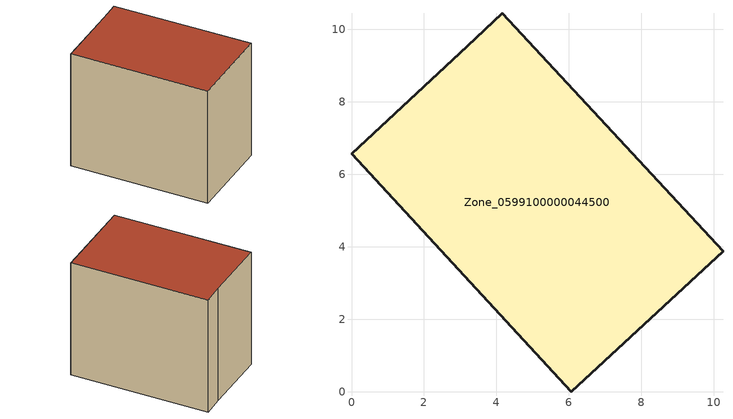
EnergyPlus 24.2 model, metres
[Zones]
Zone_0599100000044500
 floor ground (C_G): 0,6.57 3.19,9.53 4.16,10.45 10.25,3.88 6.06,0 z0
 wall outside (C_F): 3.19,9.53 0,6.57 6.06,0 10.25,3.88 4.16,10.45 3.19,9.53 z0:7.83
 roof outside (C_R): 6.06,0 10.25,3.88 4.16,10.45 3.19,9.53 0,6.57 z7.83
[BUILDING]
Pand.0599100000044500: North Axis=0; Terrain=City; Loads Convergence Tolerance Value=0.04; Temperature Convergence Tolerance Value=0.4; Solar Distribution=FullExterior; Maximum Number of Warmup Days=25; Minimum Number of Warmup Days=1
[Site:Location]
Rotterdam.The.Hague.AP_ZH_NLD Design_Conditions: Latitude=51.96; Longitude=4.45; Time Zone=1; Elevation=-4.5
[SITE:GROUNDTEMPERATURE:BUILDINGSURFACE]
18, 18, 18, 18, 18, 18, 18, 18, 18, 18, 18, 18
[MATERIAL] Thermal Absorptance=0.9; Solar Absorptance=0.7; Visible Absorptance=0.7
Name | Roughness | Thickness | Conductivity | Density | Specific Heat
G.TC.1975-1991 | MediumSmooth | 0.15 | 0.288461 | 540 | 1210
F.TC.1975-1991 | Rough | 0.3 | 0.230769 | 1920 | 840
R.TC.1975-1991 | MediumRough | 0.2 | 0.153846 | 1500 | 1000
[CONSTRUCTION]
C_G: G.TC.1975-1991
C_F: F.TC.1975-1991
C_R: R.TC.1975-1991
[ZONE]
Zone_0599100000044500: Type=1; Multiplier=1; Ceiling Height=Autocalculate; Volume=Autocalculate; Floor Area=autocalculate; Part of Total Floor Area=Yes
[ZONEINFILTRATION:DESIGNFLOWRATE]
Infil_Zone_0599100000044500: Zone or ZoneList or Space or SpaceList=Zone_0599100000044500; Schedule=AlwaysOn; Design Flow Rate Calculation Method=Flow/Area; Flow Rate per Floor Area=0.003; Constant Term Coefficient=1; Temperature Term Coefficient=0; Velocity Term Coefficient=0; Velocity Squared Term Coefficient=0
[HVACTEMPLATE:ZONE:IDEALLOADSAIRSYSTEM]
Zone_0599100000044500: Maximum Heating Supply Air Temperature=50; Minimum Cooling Supply Air Temperature=13; Maximum Heating Supply Air Humidity Ratio=0.0156; Minimum Cooling Supply Air Humidity Ratio=0.0077; Heating Limit=NoLimit; Cooling Limit=NoLimit; Dehumidification Control Type=ConstantSensibleHeatRatio; Cooling Sensible Heat Ratio=0.7; Dehumidification Setpoint=60; Humidification Control Type=None; Humidification Setpoint=30; Outdoor Air Method=None; Outdoor Air Flow Rate per Person=0.00944; Outdoor Air Flow Rate per Zone Floor Area=0; Outdoor Air Flow Rate per Zone=0; Demand Controlled Ventilation Type=None; Outdoor Air Economizer Type=NoEconomizer; Heat Recovery Type=None; Sensible Heat Recovery Effectiveness=0.7; Latent Heat Recovery Effectiveness=0.65
[ZONECONTROL:THERMOSTAT]
ThermostatControl_Zone_0599100000044500: Zone or ZoneList=Zone_0599100000044500; Control Type Schedule=DualSetpointControlType; Control 1=Thermostat_Zone_0599100000044500; Temperature Difference Between Cutout And Setpoint=0
[THERMOSTATSETPOINT:DUALSETPOINT]
Thermostat_Zone_0599100000044500: Heating Setpoint Temperature Schedule=HeatingSetpoint_Zone_0599100000044500; Cooling Setpoint Temperature Schedule=CoolingSetpoint_Zone_0599100000044500
[SCHEDULE:COMPACT]
HeatingSetpoint_Zone_0599100000044500: Through: 12/31, For: AllDays, Until: 24:00, 21
CoolingSetpoint_Zone_0599100000044500: Through: 12/31, For: AllDays, Until: 24:00, 24
DualSetpointControlType: Through: 12/31, For: AllDays, Until: 24:00, 4
AlwaysOn: Through: 12/31, For: AllDays, Until: 24:00, 1
